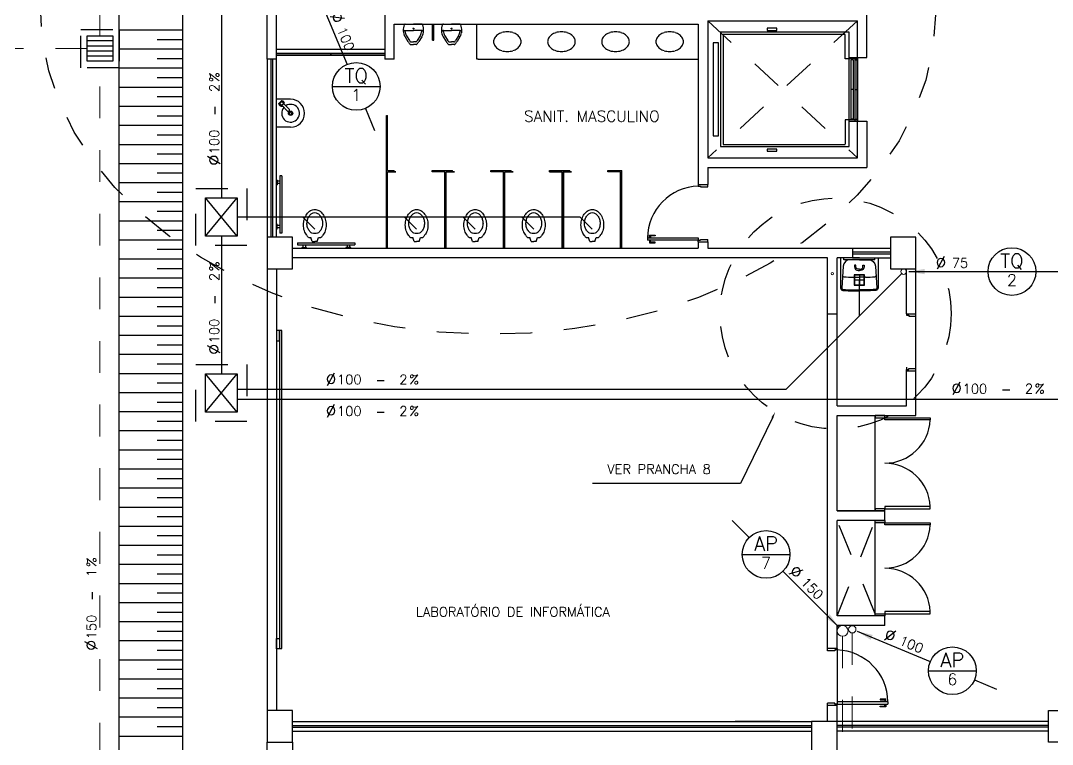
# Model space of a CAD drawing. Header units: millimetres. Extents: x -2485 to 3289, y -257 to 1952.
# Drawn here: x 40.763 to 44.005, y 49.636 to 51.911 of the extents above; entities that cross this region are included whole.
import ezdxf
from ezdxf.enums import TextEntityAlignment as Align

# ---------------------------------------------------------------- set-up
doc = ezdxf.new("R2010")
doc.units = ezdxf.units.MM
doc.header["$LTSCALE"] = 0.3
for name, pattern in [('CONTINUO', [0]), ('HID', [0.37, 0.07, -0.1, 0.03, -0.1, 0.07]), ('HIDDEN2', [0.1875, 0.125, -0.0625]), ('T-5CM', [0.1, 0.05, -0.05])]:
    doc.linetypes.add(name, pattern=pattern)
for name, color, linetype in [('CAIXAS', 3, 'Continuous'), ('IMPLANTAÇÃO ESGOTO', 2, 'Continuous'), ('PAREDE', 7, 'CONTINUO'), ('PILAR', 2, 'Continuous'), ('PROJEÇÃO', 11, 'HIDDEN2'), ('SAN', 11, 'Continuous'), ('TEX', 11, 'Continuous'), ('TEXTO', 3, 'Continuous')]:
    doc.layers.add(name, color=color, linetype=linetype)
doc.layers.add('IMPLANTAÇÃO  ÁGUA PLUVIAL', color=6, linetype='HID', lineweight=15)
doc.layers.add('prumada', color=9, linetype='Continuous', lineweight=15)
doc.styles.add('ROMANS', font='romans.shx', dxfattribs={"height": 0.03})

# ---------------------------------------------------------------- blocks, each defined once
blk = doc.blocks.new('lv-eo')
at = {"layer": 'SAN'}
for centre, radius, start, end in [((0.304, 0.055), 0.169, 119.2992, 143.5673), ((0.275, 0.106), 0.111, 90, 119.2992), ((0.275, 0.106), 0.111, 60.7008, 90), ((0.246, 0.055), 0.169, 36.4327, 60.7008), ((0.42, 0), 0.3, 162.999, 180), ((0.349, 0.022), 0.225, 143.5673, 162.999), ((0.201, 0.022), 0.225, 17.001, 36.4327), ((0.13, 0), 0.3, 360, 17.001), ((0.42, 0), 0.3, 180, 197.001), ((0.349, -0.022), 0.225, 197.001, 216.4327), ((0.304, -0.055), 0.169, 216.4327, 240.7008), ((0.246, -0.055), 0.169, 299.2992, 323.5673), ((0.201, -0.022), 0.225, 323.5673, 342.999), ((0.13, 0), 0.3, 342.999, 0), ((0.275, -0.106), 0.111, 240.7008, 270), ((0.275, -0.106), 0.111, 270, 299.2992)]:
    blk.add_arc(centre, radius, start, end, dxfattribs=at)
blk = doc.blocks.new('mic-p')
at = {"layer": 'SAN'}
for p, q in [((0, 0.129), (0, 0)), ((0, -0.129), (0, 0)), ((0.1, 0.136), (0.1, 0)), ((0.1, -0.136), (0.1, 0)), ((0.12, 0.156), (0.135, 0.156)), ((0.183, 0.107), (0.256, 0.061)), ((0.198, 0.131), (0.27, 0.086)), ((0.28, 0.037), (0.28, 0)), ((0.28, -0.037), (0.28, 0)), ((0.32, 0.043), (0.32, 0)), ((0.32, -0.043), (0.32, 0)), ((0.12, -0.156), (0.135, -0.156)), ((0.183, -0.107), (0.256, -0.061)), ((0.198, -0.131), (0.27, -0.086))]:
    blk.add_line(p, q, dxfattribs=at)
blk.add_circle((0.07, 0), 0.0075, dxfattribs=at)
for centre, radius, start, end in [((0.015, 0.129), 0.015, 114.5959, 180), ((0.092, -0.039), 0.2, 58.14, 114.5959), ((0.12, 0.136), 0.02, 90, 180), ((0.105, 0.127), 0.005, 85.5264, 180), ((0.092, -0.039), 0.172, 58.14, 85.5264), ((0.007, -0.339), 0.472, 55.5311, 58.14), ((0.007, -0.339), 0.5, 52.0212, 58.14), ((0.265, 0.037), 0.015, 0, 55.5311), ((0.305, 0.043), 0.015, 0, 52.0212), ((0.015, -0.129), 0.015, 180, 245.4041), ((0.092, 0.039), 0.2, 245.4041, 301.86), ((0.105, -0.127), 0.005, 180, 274.4736), ((0.12, -0.136), 0.02, 180, 270), ((0.092, 0.039), 0.172, 274.4736, 301.86), ((0.007, 0.339), 0.472, 301.86, 304.4689), ((0.007, 0.339), 0.5, 301.86, 307.9788), ((0.265, -0.037), 0.015, 304.4689, 0), ((0.305, -0.043), 0.015, 307.9788, 0)]:
    blk.add_arc(centre, radius, start, end, dxfattribs=at)
blk = doc.blocks.new('vs')
at = {"layer": 'SAN'}
for p, q in [((0.103, 0.04), (0.167, 0.061)), ((0.103, 0.04), (0.103, 0)), ((0.103, -0.04), (0.103, 0)), ((0.167, 0.061), (0.167, 0.096)), ((0.103, -0.04), (0.167, -0.061)), ((0.167, -0.096), (0.167, -0.061))]:
    blk.add_line(p, q, dxfattribs=at)
for centre, radius, start, end in [((0.338, -0.042), 0.216, 108.2402, 129.1699), ((0.367, -0.158), 0.336, 90.0033, 106.7766), ((0.367, -0.102), 0.28, 71.601, 89.9864), ((0.381, -0.094), 0.268, 55.0356, 73.8462), ((0.314, -0.036), 0.198, 124.9644, 138.1402), ((0.38, 0), 0.152, 163.0933, 196.9067), ((0.351, -0.025), 0.136, 125.8349, 149.1749), ((0.373, -0.045), 0.165, 107.7554, 128.0493), ((0.395, -0.128), 0.251, 90, 106.6532), ((0.395, -0.051), 0.173, 69.9171, 89.9758), ((0.401, -0.065), 0.185, 54.1651, 73.3468), ((0.43, -0.025), 0.136, 30.8251, 54.1651), ((0.421, -0.036), 0.198, 30.64, 55.0356), ((0.477, 0), 0.0821, 327.4372, 32.5628), ((0.482, 0), 0.126, 0, 30.64), ((0.482, 0), 0.126, 329.36, 0), ((0.314, 0.036), 0.198, 221.8598, 235.0356), ((0.338, 0.042), 0.216, 230.8301, 251.7598), ((0.351, 0.025), 0.136, 210.8251, 234.1651), ((0.373, 0.045), 0.165, 231.9507, 252.2446), ((0.395, 0.128), 0.251, 253.3468, 270), ((0.395, 0.051), 0.173, 270.0242, 290.0829), ((0.401, 0.065), 0.185, 286.6532, 305.8349), ((0.381, 0.094), 0.268, 286.1538, 304.9644), ((0.43, 0.025), 0.136, 305.8349, 329.1749), ((0.421, 0.036), 0.198, 304.9644, 329.36), ((0.367, 0.158), 0.336, 253.2234, 269.9967), ((0.367, 0.102), 0.28, 270.0136, 288.399)]:
    blk.add_arc(centre, radius, start, end, dxfattribs=at)
blk = doc.blocks.new('tq-celite-22l')
at = {"layer": 'SAN'}
for p in [(0.305, 0.096), (0.305, -0.096)]:
    blk.add_line(p, (0.305, 0), dxfattribs=at)
for points in [[(0, 0), (0, 0.29, -0.414214), (0.005, 0.295), (0.475, 0.295, -0.394624), (0.515, 0.258, -0.016837), (0.52, 0.096), (0.52, 0)], [(0.032, 0), (0.032, 0.143, -0.394924), (0.135, 0.253), (0.479, 0.276, -0.40821), (0.5, 0.257, -0.016916), (0.505, 0.096), (0.505, 0)], [(0, 0), (0, -0.29, 0.414214), (0.005, -0.295), (0.475, -0.295, 0.394624), (0.515, -0.258, 0.016837), (0.52, -0.096), (0.52, 0)], [(0.032, 0), (0.032, -0.143, 0.394924), (0.135, -0.253), (0.479, -0.276, 0.40821), (0.5, -0.257, 0.016916), (0.505, -0.096), (0.505, 0)], [(0.18, 0), (0.18, 0.02, 0.414214), (0.145, 0.055), (0.12, 0.055), (0.12, 0.075), (0.145, 0.075, -0.414214), (0.2, 0.02), (0.2, 0)], [(0.18, 0), (0.18, -0.02, -0.414214), (0.145, -0.055), (0.12, -0.055), (0.12, -0.075), (0.145, -0.075, 0.414214), (0.2, -0.02), (0.2, 0)]]:
    blk.add_lwpolyline(points, format="xyb", dxfattribs=at)
for centre, radius, start, end in [((0.28, 0.243), 0.02, 3.9851, 92.6997), ((-1.874, 0.096), 2.179, 359.9963, 3.8953), ((-1.874, -0.096), 2.179, 356.1047, 0.0037), ((0.28, -0.243), 0.02, 267.3003, 356.0149)]:
    blk.add_arc(centre, radius, start, end, dxfattribs=at)
blk = doc.blocks.new('ce50x60')
at = {"layer": 'CAIXAS', "linetype": 'T-5CM'}
for p, q in [((0, 0.8), (0.9, 0.8)), ((0, 0), (0, 0.8)), ((0.9, 0.8), (0.9, 0)), ((0.9, 0), (0, 0))]:
    blk.add_line(p, q, dxfattribs=at)
at = {"layer": 'CAIXAS', "color": 9, "linetype": 'Continuous'}
for p, q in [((0.15, 0.15), (0.15, 0.65)), ((0.15, 0.65), (0.75, 0.65)), ((0.75, 0.65), (0.75, 0.15)), ((0.75, 0.15), (0.15, 0.15))]:
    blk.add_line(p, q, dxfattribs=at)
at = {"layer": 'CAIXAS'}
for p, q in [((0.75, 0.65), (0.15, 0.15)), ((0.75, 0.15), (0.15, 0.65))]:
    blk.add_line(p, q, dxfattribs=at)
blk = doc.blocks.new('n135')
at = {"layer": 'TEX'}
blk.add_line((-0.2936, 0.2936), (-0.347, 0.347), dxfattribs=at)
at = {"layer": 'TEX', "color": 5, "linetype": 'Continuous'}
blk.add_line((-0.3155, 0.2405), (-0.1655, 0.2405), dxfattribs=at)
at = {"layer": 'TEX', "color": 11}
blk.add_line((-0.0113, 0.0113), (-0.1875, 0.1875), dxfattribs=at)
blk.add_line((-0.0113, 0.0113), (-0.1875, 0.1875), dxfattribs=at)
at = {"layer": 'TEX', "color": 5, "linetype": 'Continuous'}
blk.add_circle((-0.2405, 0.2405), 0.075, dxfattribs=at)
blk.add_circle((-0.2405, 0.2405), 0.075, dxfattribs=at)
at = {"layer": 'TEX', "color": 11}
blk.add_solid([(-0.0526, 0.0408), (-0.0408, 0.0526), (-0.0113, 0.0113)], dxfattribs=at)
blk.add_solid([(-0.0526, 0.0408), (-0.0408, 0.0526), (-0.0113, 0.0113)], dxfattribs=at)
at = {"layer": 'TEX', "color": 5, "style": 'ROMANS'}
blk.add_text('%%c', height=0.04, rotation=315, dxfattribs=at).set_placement((-0.1722, 0.1839))
at = {"layer": 'TEX', "color": 9, "linetype": 'Continuous', "style": 'ROMANS'}
for tag, height, p in [('L', 0.045, (-0.2405, 0.2518)), ('N', 0.036, (-0.2405, 0.1956))]:
    blk.add_attdef(tag, text='', height=height, dxfattribs=at).set_placement(p, align=Align.CENTER)
at = {"layer": 'TEX', "color": 5, "linetype": 'Continuous', "style": 'ROMANS'}
blk.add_attdef('N', (-0.1334, 0.1503), '', height=0.03, rotation=315, dxfattribs=at)
blk = doc.blocks.new('CP40N')
at = {"layer": 'CAIXAS', "linetype": 'T-5CM'}
for p, q in [((-0.3, -0.3), (-0.3, 0.3)), ((-0.3, 0.3), (0.3, 0.3)), ((0.3, 0.3), (0.3, -0.3)), ((0.3, -0.3), (-0.3, -0.3))]:
    blk.add_line(p, q, dxfattribs=at)
at = {"layer": 'CAIXAS', "color": 9, "linetype": 'Continuous'}
for p, q in [((-0.2, -0.2), (-0.2, 0.2)), ((-0.2, 0.2), (0.2, 0.2)), ((0.2, 0.2), (0.2, -0.2)), ((0.2, -0.2), (-0.2, -0.2))]:
    blk.add_line(p, q, dxfattribs=at)
at = {"layer": 'CAIXAS', "color": 7}
for p, q in [((0.2, 0.12), (-0.2, 0.12)), ((0.2, 0.04), (-0.2, 0.04)), ((0.2, -0.04), (-0.2, -0.04)), ((0.2, -0.12), (-0.2, -0.12))]:
    blk.add_line(p, q, dxfattribs=at)
blk = doc.blocks.new('N337')
at = {"layer": 'TEX', "color": 11}
blk.add_line((0.015, -0.0062), (0.245, -0.1015), dxfattribs=at)
at = {"layer": 'TEX', "color": 5, "linetype": 'Continuous'}
blk.add_line((0.2393, -0.1302), (0.3893, -0.1302), dxfattribs=at)
at = {"layer": 'TEX'}
blk.add_line((0.3836, -0.1589), (0.4534, -0.1878), dxfattribs=at)
at = {"layer": 'TEX', "color": 5, "linetype": 'Continuous'}
blk.add_circle((0.3143, -0.1302), 0.075, dxfattribs=at)
at = {"layer": 'TEX', "color": 11}
blk.add_solid([(0.058, -0.033), (0.0643, -0.0176), (0.015, -0.0062)], dxfattribs=at)
at = {"layer": 'TEX', "color": 5, "style": 'ROMANS'}
blk.add_text('%%c', height=0.04, rotation=337.5, dxfattribs=at).set_placement((0.0956, -0.0306))
at = {"layer": 'TEX', "color": 5, "linetype": 'Continuous', "style": 'ROMANS'}
blk.add_attdef('N', (0.1442, -0.0468), '', height=0.03, rotation=337.5, dxfattribs=at)
at = {"layer": 'TEX', "color": 9, "linetype": 'Continuous', "style": 'ROMANS'}
for tag, height, p in [('L', 0.045, (0.3143, -0.1189)), ('N', 0.036, (0.3143, -0.1751))]:
    blk.add_attdef(tag, text='', height=height, dxfattribs=at).set_placement(p, align=Align.CENTER)
blk = doc.blocks.new('DD')
at = {"layer": 'TEX', "color": 9}
blk.add_line((0.1881, 0.0234), (0.2108, 0.0234), dxfattribs=at)
at = {"layer": 'TEX', "color": 9, "style": 'ROMANS'}
for s, height, p in [('%%c', 0.04, (0.0265, 0.0079)), ('%', 0.03, (0.2889, 0.0116))]:
    blk.add_text(s, height=height, dxfattribs=at).set_placement(p)
blk.add_attdef('N', (0.0624, 0.0116), '', height=0.03, dxfattribs=at)
blk.add_attdef('INCL', text='', height=0.03, dxfattribs=at).set_placement((0.2837, 0.0116), align=Align.RIGHT)
blk = doc.blocks.new('CS150')
at = {"layer": 'SAN'}
for p, q in [((-0.075, 0), (0.075, 0)), ((0, 0.075), (0, -0.075))]:
    blk.add_line(p, q, dxfattribs=at)
for points in [[(-0.08, 0.08), (-0.08, -0.08), (0.08, -0.08), (0.08, 0.08)], [(-0.075, 0.075), (-0.075, -0.075), (0.075, -0.075), (0.075, 0.075)]]:
    blk.add_lwpolyline(points, close=True, dxfattribs=at)
blk = doc.blocks.new('N0')
at = {"layer": 'TEX', "color": 11}
blk.add_line((0.0162, 0), (0.2652, 0), dxfattribs=at)
at = {"layer": 'TEX', "color": 5, "linetype": 'Continuous'}
blk.add_line((0.2652, 0), (0.4152, 0), dxfattribs=at)
at = {"layer": 'TEX'}
blk.add_line((0.4152, 0), (0.4908, 0), dxfattribs=at)
at = {"layer": 'TEX', "color": 5, "linetype": 'Continuous'}
blk.add_circle((0.3402, 0), 0.075, dxfattribs=at)
at = {"layer": 'TEX', "color": 11}
blk.add_solid([(0.0662, -0.0083), (0.0662, 0.0083), (0.0162, 0)], dxfattribs=at)
at = {"layer": 'TEX', "color": 5, "style": 'ROMANS'}
blk.add_text('%%c', height=0.04, dxfattribs=at).set_placement((0.1, 0.0083))
at = {"layer": 'TEX', "style": 'ROMANS'}
blk.add_text('JJ', height=0.001, dxfattribs=at).set_placement((0.0472, -0.002))
at = {"layer": 'TEX', "color": 5, "linetype": 'Continuous', "style": 'ROMANS'}
blk.add_attdef('N', (0.1511, 0.012), '', height=0.03, dxfattribs=at)
at = {"layer": 'TEX', "color": 9, "linetype": 'Continuous', "style": 'ROMANS'}
for tag, height, p in [('L', 0.045, (0.3402, 0.0113)), ('N', 0.036, (0.3402, -0.0449))]:
    blk.add_attdef(tag, text='', height=height, dxfattribs=at).set_placement(p, align=Align.CENTER)
blk = doc.blocks.new('N292')
at = {"layer": 'TEX', "color": 11}
blk.add_line((0.0062, -0.015), (0.1015, -0.245), dxfattribs=at)
at = {"layer": 'TEX', "color": 5, "linetype": 'Continuous'}
blk.add_line((0.0552, -0.3143), (0.2052, -0.3143), dxfattribs=at)
at = {"layer": 'TEX'}
blk.add_line((0.1589, -0.3836), (0.1878, -0.4534), dxfattribs=at)
at = {"layer": 'TEX', "color": 5, "linetype": 'Continuous'}
blk.add_circle((0.1302, -0.3143), 0.075, dxfattribs=at)
at = {"layer": 'TEX', "color": 11}
blk.add_solid([(0.0176, -0.0643), (0.033, -0.058), (0.0062, -0.015)], dxfattribs=at)
at = {"layer": 'TEX', "color": 5, "style": 'ROMANS'}
blk.add_text('%%c', height=0.04, rotation=292.5, dxfattribs=at).set_placement((0.0459, -0.0892))
at = {"layer": 'TEX', "color": 5, "linetype": 'Continuous', "style": 'ROMANS'}
blk.add_attdef('N', (0.0689, -0.1351), '', height=0.03, rotation=292.5, dxfattribs=at)
at = {"layer": 'TEX', "color": 9, "linetype": 'Continuous', "style": 'ROMANS'}
for tag, height, p in [('L', 0.045, (0.1302, -0.303)), ('N', 0.036, (0.1302, -0.3592))]:
    blk.add_attdef(tag, text='', height=height, dxfattribs=at).set_placement(p, align=Align.CENTER)

msp = doc.modelspace()

# ---------------------------------------------------------------- linework, layer by layer
at = {"layer": 'IMPLANTAÇÃO  ÁGUA PLUVIAL'}
for p, q in [((41.012453, 51.863038), (41.012453, 54.282135)), ((40.972453, 51.823038), (38.362239, 51.823038)), ((43.345873, 49.975685), (43.345873, 49.41194)), ((43.376392, 49.986176), (43.376392, 49.41194))]:
    msp.add_line(p, q, dxfattribs=at)
at = {"layer": 'IMPLANTAÇÃO  ÁGUA PLUVIAL', "color": 11}
msp.add_line((41.012453, 49.40394), (41.012453, 51.783038), dxfattribs=at)
at = {"layer": 'IMPLANTAÇÃO ESGOTO'}
for p, q in [((41.393964, 51.958517), (41.393964, 51.353738)), ((42.521552, 51.293738), (41.443964, 51.293738)), ((41.687453, 51.255837), (41.649552, 51.293738)), ((42.007453, 51.255837), (41.969552, 51.293738)), ((42.191453, 51.255837), (42.153552, 51.293738)), ((42.375453, 51.255837), (42.337552, 51.293738)), ((42.559453, 51.255837), (42.521552, 51.293738)), ((41.393964, 51.233738), (41.393964, 50.80051)), ((43.168077, 50.752461), (43.531618, 51.116002)), ((43.398453, 50.982837), (43.398453, 51.095837)), ((41.444041, 50.752461), (43.168077, 50.752461)), ((44.389473, 50.719968), (41.444041, 50.719968))]:
    msp.add_line(p, q, dxfattribs=at)
at = {"layer": 'PAREDE'}
for p, q in [((41.072453, 49.155837), (41.072453, 53.427837)), ((41.272453, 49.437912), (41.272453, 53.427837)), ((41.537453, 51.789837), (41.537453, 52.059837)), ((41.567453, 51.789837), (41.567453, 52.029837)), ((41.907321, 52.029837), (41.907321, 51.789837)), ((43.422453, 51.794837), (43.422453, 52.044837)), ((42.922453, 51.909837), (43.392453, 51.909837)), ((42.922453, 51.909837), (42.922453, 51.479837)), ((43.392453, 51.479837), (43.392453, 51.909837)), ((41.072453, 51.882135), (41.192453, 51.882135)), ((41.192453, 51.882135), (41.272453, 51.882135)), ((41.937321, 51.899837), (42.892453, 51.899837)), ((41.937321, 51.854837), (41.937321, 51.899837)), ((41.937321, 51.789837), (41.937321, 51.899837)), ((42.892453, 51.899837), (42.892453, 51.395837)), ((42.961756, 51.874631), (42.961756, 51.515043)), ((43.36613, 51.874631), (42.961756, 51.874631)), ((43.108588, 51.886975), (43.108588, 51.880385)), ((43.138847, 51.886975), (43.108588, 51.886975)), ((43.108588, 51.880385), (43.138847, 51.880385)), ((43.138847, 51.880385), (43.138847, 51.886975)), ((43.36613, 51.515043), (43.36613, 51.874631)), ((41.192453, 51.852135), (41.272453, 51.852135)), ((42.939276, 51.841182), (42.939276, 51.548492)), ((42.95592, 51.841182), (42.939276, 51.841182)), ((42.95592, 51.548492), (42.95592, 51.841182)), ((43.35415, 51.867418), (42.970531, 51.867418)), ((42.970531, 51.867418), (42.970531, 51.521771)), ((43.35415, 51.790777), (43.35415, 51.867418)), ((41.072453, 51.822135), (41.192453, 51.822135)), ((41.192453, 51.822135), (41.272453, 51.822135)), ((41.907321, 51.819837), (41.567453, 51.819837)), ((41.907321, 51.807837), (41.567453, 51.807837)), ((41.567453, 51.807837), (41.737387, 51.807837)), ((41.567453, 51.801837), (41.567453, 51.807837)), ((41.737387, 51.807837), (41.737387, 51.801837)), ((41.737387, 51.807837), (41.907321, 51.807837)), ((41.737387, 51.801837), (41.737387, 51.807837)), ((41.907321, 51.807837), (41.907321, 51.801837)), ((41.192453, 51.792135), (41.272453, 51.792135)), ((41.537453, 51.789837), (41.537453, 51.230837)), ((41.567453, 51.789837), (41.537453, 51.789837)), ((41.537453, 51.785837), (41.537453, 51.665837)), ((41.537453, 51.785837), (41.537453, 51.665837)), ((41.54996, 51.230837), (41.54996, 51.789837)), ((41.554946, 51.789837), (41.554946, 51.230837)), ((41.907321, 51.801837), (41.567453, 51.801837)), ((41.737387, 51.801837), (41.567453, 51.801837)), ((41.567453, 51.230837), (41.567453, 51.789837)), ((41.907321, 51.801837), (41.737387, 51.801837)), ((41.937321, 51.789837), (41.907321, 51.789837)), ((43.392453, 51.790777), (43.35415, 51.790777)), ((43.36613, 51.794837), (43.392453, 51.794837)), ((43.379044, 51.787981), (43.372439, 51.787981)), ((43.372439, 51.601693), (43.372439, 51.787981)), ((43.379044, 51.787981), (43.379044, 51.601693)), ((43.384467, 51.794837), (43.384467, 51.594837)), ((43.384623, 51.787981), (43.391228, 51.787981)), ((43.384623, 51.787981), (43.384623, 51.601693)), ((43.391228, 51.601693), (43.391228, 51.787981)), ((43.392453, 51.794837), (43.392453, 51.792128)), ((43.392453, 51.794837), (43.422453, 51.794837)), ((43.392453, 51.794837), (43.392453, 51.594837)), ((41.072453, 51.762135), (41.192453, 51.762135)), ((41.192453, 51.762135), (41.272453, 51.762135)), ((41.567453, 51.587837), (41.567453, 51.759461)), ((41.192453, 51.732135), (41.272453, 51.732135)), ((41.072453, 51.702135), (41.192453, 51.702135)), ((41.192453, 51.702135), (41.272453, 51.702135)), ((43.379044, 51.694837), (43.372439, 51.694837)), ((43.384623, 51.694837), (43.391228, 51.694837)), ((41.072453, 51.642135), (41.192453, 51.642135)), ((41.192453, 51.672135), (41.272453, 51.672135)), ((41.192453, 51.642135), (41.272453, 51.642135)), ((41.192453, 51.612135), (41.272453, 51.612135)), ((41.072453, 51.582135), (41.192453, 51.582135)), ((41.192453, 51.582135), (41.272453, 51.582135)), ((43.392453, 51.598896), (43.35415, 51.598896)), ((43.35415, 51.598896), (43.35415, 51.522256)), ((43.36613, 51.594837), (43.392453, 51.594837)), ((43.379044, 51.601693), (43.372439, 51.601693)), ((43.384623, 51.601693), (43.391228, 51.601693)), ((43.392453, 51.594837), (43.392453, 51.600247)), ((43.392453, 51.594837), (43.422453, 51.594837)), ((43.422453, 51.594837), (43.422453, 51.449837)), ((41.192453, 51.552135), (41.272453, 51.552135)), ((42.939276, 51.548492), (42.95592, 51.548492)), ((41.072453, 51.522135), (41.192453, 51.522135)), ((41.192453, 51.522135), (41.272453, 51.522135)), ((42.961756, 51.515043), (43.36613, 51.515043)), ((42.970531, 51.521633), (43.35415, 51.521633)), ((41.192453, 51.492135), (41.272453, 51.492135)), ((42.922453, 51.479837), (43.392453, 51.479837)), ((43.108588, 51.507181), (43.108588, 51.500591)), ((43.138847, 51.507181), (43.108588, 51.507181)), ((43.108588, 51.500591), (43.138847, 51.500591)), ((43.138847, 51.500591), (43.138847, 51.507181)), ((41.072453, 51.462135), (41.192453, 51.462135)), ((41.192453, 51.462135), (41.272453, 51.462135)), ((42.922453, 51.449837), (43.422453, 51.449837)), ((42.922453, 51.449837), (42.922453, 51.395837)), ((41.192453, 51.432135), (41.272453, 51.432135)), ((41.584333, 51.422964), (41.57804, 51.422964)), ((41.57804, 51.422964), (41.57804, 51.242964)), ((41.584333, 51.422964), (41.57804, 51.422964)), ((41.584333, 51.422964), (41.584333, 51.242964)), ((41.072453, 51.402135), (41.192453, 51.402135)), ((41.192453, 51.402135), (41.272453, 51.402135)), ((41.569051, 51.409855), (41.569051, 51.394673)), ((41.569051, 51.409855), (41.569051, 51.394673)), ((41.569051, 51.409855), (41.569051, 51.394673)), ((41.569051, 51.409855), (41.569051, 51.394673)), ((41.569051, 51.409855), (41.569051, 51.394673)), ((41.57804, 51.405964), (41.569051, 51.405964)), ((41.57804, 51.405964), (41.569051, 51.405964)), ((41.57804, 51.398564), (41.569051, 51.398564)), ((41.57804, 51.398564), (41.569051, 51.398564)), ((42.892453, 51.395837), (42.892453, 51.390837)), ((42.892453, 51.395837), (42.922453, 51.395837)), ((42.892453, 51.390837), (42.899453, 51.390837)), ((42.899453, 51.390837), (42.899453, 51.388337)), ((42.899453, 51.388337), (42.922453, 51.388337)), ((42.922453, 51.388337), (42.922453, 51.395837)), ((41.192453, 51.372135), (41.272453, 51.372135)), ((41.072453, 51.342135), (41.192453, 51.342135)), ((41.192453, 51.342135), (41.272453, 51.342135)), ((41.192453, 51.312135), (41.272453, 51.312135)), ((41.072453, 51.282135), (41.192453, 51.282135)), ((41.192453, 51.282135), (41.272453, 51.282135)), ((41.192453, 51.252135), (41.272453, 51.252135)), ((41.569051, 51.256073), (41.569051, 51.271255)), ((41.569051, 51.256073), (41.569051, 51.271255)), ((41.569051, 51.256073), (41.569051, 51.271255)), ((41.57804, 51.267364), (41.569051, 51.267364)), ((41.57804, 51.267364), (41.569051, 51.267364)), ((41.57804, 51.259964), (41.569051, 51.259964)), ((41.57804, 51.259964), (41.569051, 51.259964)), ((41.072453, 51.222135), (41.192453, 51.222135)), ((41.192453, 51.222135), (41.272453, 51.222135)), ((41.584333, 51.242964), (41.57804, 51.242964)), ((41.584333, 51.242964), (41.57804, 51.242964)), ((42.732453, 51.227837), (42.892453, 51.227837)), ((42.732453, 51.227837), (42.732453, 51.220837)), ((42.892453, 51.220837), (42.732453, 51.220837)), ((42.739035, 51.227837), (42.739035, 51.236587)), ((42.739035, 51.236587), (42.756535, 51.236587)), ((42.739035, 51.220837), (42.739035, 51.212087)), ((42.756535, 51.234399), (42.741835, 51.234399)), ((42.741835, 51.234399), (42.741835, 51.227837)), ((42.741835, 51.214274), (42.741835, 51.220837)), ((42.756535, 51.236587), (42.756535, 51.234399)), ((42.892453, 51.227837), (42.892453, 51.220837)), ((42.892453, 51.215837), (42.892453, 51.220837)), ((42.892453, 51.220837), (42.899453, 51.220837)), ((42.899453, 51.220837), (42.899453, 51.223337)), ((42.899453, 51.223337), (42.922453, 51.223337)), ((42.922453, 51.215837), (42.922453, 51.223337)), ((41.192453, 51.192135), (41.272453, 51.192135)), ((41.617453, 51.195837), (42.892453, 51.195837)), ((41.617453, 51.195837), (42.892453, 51.195837)), ((41.633406, 51.212763), (41.813406, 51.212763)), ((41.633406, 51.212763), (41.633406, 51.206471)), ((41.633406, 51.212763), (41.813406, 51.212763)), ((41.633406, 51.212763), (41.633406, 51.206471)), ((41.633406, 51.206471), (41.813406, 51.206471)), ((41.633406, 51.206471), (41.813406, 51.206471)), ((41.646515, 51.197482), (41.661697, 51.197482)), ((41.646515, 51.197482), (41.661697, 51.197482)), ((41.650406, 51.206471), (41.650406, 51.197482)), ((41.650406, 51.206471), (41.650406, 51.197482)), ((41.657806, 51.206471), (41.657806, 51.197482)), ((41.657806, 51.206471), (41.657806, 51.197482)), ((41.800297, 51.197482), (41.785115, 51.197482)), ((41.785115, 51.195884), (41.800297, 51.195884)), ((41.789006, 51.206471), (41.789006, 51.197482)), ((41.789006, 51.206471), (41.789006, 51.197482)), ((41.796406, 51.206471), (41.796406, 51.197482)), ((41.796406, 51.206471), (41.796406, 51.197482)), ((41.813406, 51.212763), (41.813406, 51.206471)), ((41.813406, 51.212763), (41.813406, 51.206471)), ((41.865453, 51.195837), (42.892453, 51.195837)), ((41.865453, 51.195837), (42.892453, 51.195837)), ((42.739035, 51.212087), (42.756535, 51.212087)), ((42.756535, 51.214274), (42.741835, 51.214274)), ((42.756535, 51.212087), (42.756535, 51.214274)), ((42.892453, 51.215837), (42.892453, 51.195837)), ((42.892453, 51.215837), (42.922453, 51.215837)), ((42.922453, 51.215837), (42.922453, 51.195837)), ((42.922453, 51.195837), (43.376453, 51.195837)), ((42.922453, 51.195837), (43.248453, 51.195837)), ((42.922453, 51.195837), (43.080453, 51.195837)), ((43.376453, 51.195837), (43.496453, 51.195837)), ((43.376453, 51.195837), (43.496453, 51.195837)), ((43.376453, 51.195837), (43.376453, 51.165837)), ((41.072453, 51.162135), (41.192453, 51.162135)), ((41.192453, 51.162135), (41.272453, 51.162135)), ((43.050453, 51.165837), (41.617453, 51.165837)), ((43.298453, 51.165837), (41.865453, 51.165837)), ((43.298453, 50.143263), (43.298453, 51.165837)), ((43.376453, 51.165837), (43.328453, 51.165837)), ((43.328453, 50.699837), (43.328453, 51.165837)), ((43.376453, 51.183837), (43.496453, 51.183837)), ((43.376453, 51.177837), (43.496453, 51.177837)), ((43.376453, 51.165837), (43.496453, 51.165837)), ((41.192453, 51.132135), (41.272453, 51.132135)), ((41.537453, 51.130837), (41.537453, 49.742837)), ((41.567453, 51.130837), (41.567453, 49.742837)), ((43.298453, 50.989837), (43.298453, 51.130837)), ((43.328453, 50.989837), (43.328453, 51.130837)), ((43.546453, 50.989837), (43.546453, 51.130837)), ((43.576453, 50.989837), (43.576453, 51.130837)), ((41.072453, 51.102135), (41.192453, 51.102135)), ((41.192453, 51.102135), (41.272453, 51.102135)), ((41.192453, 51.072135), (41.272453, 51.072135)), ((41.072453, 51.042135), (41.192453, 51.042135)), ((41.192453, 51.042135), (41.272453, 51.042135)), ((41.192453, 51.012135), (41.272453, 51.012135)), ((41.072453, 50.982135), (41.192453, 50.982135)), ((41.192453, 50.982135), (41.272453, 50.982135)), ((43.298453, 50.989837), (43.328453, 50.989837)), ((43.546453, 50.989837), (43.546453, 50.984837)), ((43.546453, 50.989837), (43.576453, 50.989837)), ((43.546453, 50.984837), (43.553453, 50.984837)), ((43.553453, 50.984837), (43.553453, 50.982337)), ((43.553453, 50.982337), (43.576453, 50.982337)), ((43.576453, 50.982337), (43.576453, 50.989837)), ((43.576453, 50.817337), (43.576453, 50.982337)), ((41.192453, 50.952135), (41.272453, 50.952135)), ((41.576748, 50.936837), (41.567453, 50.936837)), ((41.567453, 50.936837), (41.567453, 50.904738)), ((41.583748, 50.936837), (41.576748, 50.936837)), ((41.576748, 50.936837), (41.576748, 49.936946)), ((41.576748, 50.904738), (41.576748, 50.936837)), ((41.583748, 49.936946), (41.583748, 50.936837)), ((41.072453, 50.922135), (41.192453, 50.922135)), ((41.192453, 50.922135), (41.272453, 50.922135)), ((41.567453, 50.904738), (41.576748, 50.904738)), ((41.192453, 50.892135), (41.272453, 50.892135)), ((41.072453, 50.862135), (41.192453, 50.862135)), ((41.192453, 50.862135), (41.272453, 50.862135)), ((41.192453, 50.832135), (41.272453, 50.832135)), ((41.072453, 50.802135), (41.192453, 50.802135)), ((41.192453, 50.802135), (41.272453, 50.802135)), ((43.546453, 50.821837), (43.546453, 50.814837)), ((43.546453, 50.809837), (43.546453, 50.814837)), ((43.546453, 50.814837), (43.553453, 50.814837)), ((43.546453, 50.699837), (43.546453, 50.809837)), ((43.546453, 50.809837), (43.576453, 50.809837)), ((43.553453, 50.814837), (43.553453, 50.817337)), ((43.553453, 50.817337), (43.576453, 50.817337)), ((43.576453, 50.809837), (43.576453, 50.817337)), ((43.576453, 50.669837), (43.576453, 50.809837)), ((41.192453, 50.772135), (41.272453, 50.772135)), ((41.072453, 50.742135), (41.192453, 50.742135)), ((41.192453, 50.742135), (41.272453, 50.742135)), ((41.192453, 50.712135), (41.272453, 50.712135)), ((41.072453, 50.682135), (41.192453, 50.682135)), ((41.192453, 50.682135), (41.272453, 50.682135)), ((43.328453, 50.699837), (43.546453, 50.699837)), ((43.328453, 50.369837), (43.328453, 50.669837)), ((43.328453, 50.669837), (43.576453, 50.669837)), ((43.448453, 50.369837), (43.448453, 50.669837)), ((43.478453, 50.669837), (43.448453, 50.669837)), ((43.448453, 50.669837), (43.448453, 50.662837)), ((43.478453, 50.662837), (43.478453, 50.669837)), ((41.192453, 50.652135), (41.272453, 50.652135)), ((43.448453, 50.662837), (43.478453, 50.662837)), ((43.478453, 50.655837), (43.478453, 50.662837)), ((43.478453, 50.662837), (43.621453, 50.662837)), ((43.621453, 50.655837), (43.478453, 50.655837)), ((43.621453, 50.662837), (43.621453, 50.655837)), ((41.072453, 50.622135), (41.192453, 50.622135)), ((41.192453, 50.622135), (41.272453, 50.622135)), ((41.192453, 50.592135), (41.272453, 50.592135)), ((41.072453, 50.562135), (41.192453, 50.562135)), ((41.192453, 50.562135), (41.272453, 50.562135)), ((41.192453, 50.532135), (41.272453, 50.532135)), ((41.072453, 50.502135), (41.192453, 50.502135)), ((41.192453, 50.502135), (41.272453, 50.502135)), ((41.072453, 50.442135), (41.192453, 50.442135)), ((41.192453, 50.472135), (41.272453, 50.472135)), ((41.192453, 50.442135), (41.272453, 50.442135)), ((41.192453, 50.412135), (41.272453, 50.412135)), ((41.072453, 50.382135), (41.192453, 50.382135)), ((41.192453, 50.382135), (41.272453, 50.382135)), ((43.478453, 50.376837), (43.448453, 50.376837)), ((43.448453, 50.376837), (43.448453, 50.369837)), ((43.478453, 50.383837), (43.478453, 50.376837)), ((43.621453, 50.383837), (43.478453, 50.383837)), ((43.478453, 50.369837), (43.478453, 50.376837)), ((43.478453, 50.376837), (43.621453, 50.376837)), ((43.621453, 50.376837), (43.621453, 50.383837)), ((41.192453, 50.352135), (41.272453, 50.352135)), ((43.328453, 50.369837), (43.448453, 50.369837)), ((43.448453, 50.369837), (43.328453, 50.369837)), ((43.448453, 50.369837), (43.478453, 50.369837)), ((43.478453, 50.369837), (43.448453, 50.369837)), ((43.448453, 50.369837), (43.478453, 50.369837)), ((43.478453, 50.339837), (43.478453, 50.369837)), ((41.072453, 50.322135), (41.192453, 50.322135)), ((41.192453, 50.322135), (41.272453, 50.322135)), ((43.328453, 50.039837), (43.328453, 50.339837)), ((43.448453, 50.339837), (43.328453, 50.339837)), ((43.448453, 50.039837), (43.448453, 50.339837)), ((43.478453, 50.339837), (43.448453, 50.339837)), ((43.448453, 50.339837), (43.478453, 50.339837)), ((43.478453, 50.339837), (43.448453, 50.339837)), ((43.448453, 50.332837), (43.448453, 50.339837)), ((43.448453, 50.339837), (43.478453, 50.339837)), ((43.478453, 50.332837), (43.448453, 50.332837)), ((43.478453, 50.339837), (43.478453, 50.332837)), ((43.478453, 50.325837), (43.478453, 50.332837)), ((43.478453, 50.332837), (43.621453, 50.332837)), ((43.621453, 50.325837), (43.478453, 50.325837)), ((43.621453, 50.332837), (43.621453, 50.325837)), ((41.192453, 50.292135), (41.272453, 50.292135)), ((41.072453, 50.262135), (41.192453, 50.262135)), ((41.192453, 50.262135), (41.272453, 50.262135)), ((41.192453, 50.232135), (41.272453, 50.232135)), ((41.072453, 50.202135), (41.192453, 50.202135)), ((41.192453, 50.202135), (41.272453, 50.202135)), ((41.192453, 50.172135), (41.272453, 50.172135)), ((41.072453, 50.142135), (41.192453, 50.142135)), ((41.192453, 50.142135), (41.272453, 50.142135)), ((43.298453, 49.937837), (43.298453, 50.143263)), ((41.192453, 50.112135), (41.272453, 50.112135)), ((41.072453, 50.082135), (41.192453, 50.082135)), ((41.192453, 50.082135), (41.272453, 50.082135)), ((41.192453, 50.052135), (41.272453, 50.052135)), ((43.478453, 50.053837), (43.478453, 50.046837)), ((43.621453, 50.053837), (43.478453, 50.053837)), ((43.621453, 50.046837), (43.621453, 50.053837)), ((41.072453, 50.022135), (41.192453, 50.022135)), ((41.192453, 50.022135), (41.272453, 50.022135)), ((43.478453, 50.039837), (43.328453, 50.039837)), ((43.448453, 50.039837), (43.448453, 50.046837)), ((43.448453, 50.046837), (43.478453, 50.046837)), ((43.478453, 50.039837), (43.448453, 50.039837)), ((43.478453, 50.046837), (43.478453, 50.039837)), ((43.478453, 50.046837), (43.621453, 50.046837)), ((43.478453, 50.009837), (43.478453, 50.039837)), ((41.192453, 49.992135), (41.272453, 49.992135)), ((43.328453, 49.937837), (43.328453, 50.009837)), ((43.478453, 50.009837), (43.328453, 50.009837)), ((41.072453, 49.962135), (41.192453, 49.962135)), ((41.192453, 49.962135), (41.272453, 49.962135)), ((41.567453, 49.936837), (41.567453, 49.968936)), ((41.567453, 49.968936), (41.576748, 49.968936)), ((41.576748, 49.968936), (41.576748, 49.936837)), ((41.192453, 49.932135), (41.272453, 49.932135)), ((41.576748, 49.936837), (41.567453, 49.936837)), ((41.576748, 49.936946), (41.583748, 49.936946)), ((43.328453, 49.937837), (43.298453, 49.937837)), ((43.298453, 49.930337), (43.298453, 49.937837)), ((43.321453, 49.930337), (43.298453, 49.930337)), ((43.328453, 49.932837), (43.321453, 49.932837)), ((43.321453, 49.932837), (43.321453, 49.930337)), ((43.328453, 49.937837), (43.328453, 49.932837)), ((43.328453, 49.932837), (43.328453, 49.769837)), ((41.072453, 49.902135), (41.192453, 49.902135)), ((41.192453, 49.902135), (41.272453, 49.902135)), ((41.192453, 49.872135), (41.272453, 49.872135)), ((41.072453, 49.842135), (41.192453, 49.842135)), ((41.192453, 49.842135), (41.272453, 49.842135)), ((41.192453, 49.812135), (41.272453, 49.812135)), ((41.072453, 49.782135), (41.192453, 49.782135)), ((41.192453, 49.782135), (41.272453, 49.782135)), ((43.321453, 49.765337), (43.298453, 49.765337)), ((43.298453, 49.757837), (43.298453, 49.765337)), ((43.321453, 49.762837), (43.321453, 49.765337)), ((43.328453, 49.762837), (43.321453, 49.762837)), ((43.488453, 49.769837), (43.328453, 49.769837)), ((43.328453, 49.769837), (43.328453, 49.762837)), ((43.328453, 49.762837), (43.488453, 49.762837)), ((43.328453, 49.757837), (43.328453, 49.762837)), ((43.481871, 49.778587), (43.464371, 49.778587)), ((43.464371, 49.778587), (43.464371, 49.776399)), ((43.464371, 49.776399), (43.479071, 49.776399)), ((43.479071, 49.776399), (43.479071, 49.769837)), ((43.479071, 49.756274), (43.479071, 49.762837)), ((43.481871, 49.769837), (43.481871, 49.778587)), ((43.481871, 49.762837), (43.481871, 49.754087)), ((43.488453, 49.769837), (43.488453, 49.762837)), ((41.192453, 49.752135), (41.272453, 49.752135)), ((43.328453, 49.757837), (43.298453, 49.757837)), ((43.298453, 49.707837), (43.298453, 49.757837)), ((43.328453, 49.707837), (43.328453, 49.757837)), ((43.464371, 49.754087), (43.464371, 49.756274)), ((43.464371, 49.756274), (43.479071, 49.756274)), ((43.481871, 49.754087), (43.464371, 49.754087)), ((41.072453, 49.722135), (41.192453, 49.722135)), ((41.192453, 49.722135), (41.272453, 49.722135)), ((41.617453, 49.707837), (42.462453, 49.707837)), ((41.617453, 49.707837), (42.462453, 49.707837)), ((41.617453, 49.707837), (43.248453, 49.707837)), ((41.617453, 49.695837), (43.248453, 49.695837)), ((43.148453, 49.707837), (43.008453, 49.707837)), ((43.148453, 49.707837), (43.008453, 49.707837)), ((43.992453, 49.707837), (43.328453, 49.707837)), ((43.992453, 49.695837), (43.328453, 49.695837)), ((41.192453, 49.692135), (41.272453, 49.692135)), ((41.617453, 49.689837), (43.248453, 49.689837)), ((41.617453, 49.677837), (43.248453, 49.677837)), ((43.992453, 49.689837), (43.328453, 49.689837)), ((43.992453, 49.677837), (43.328453, 49.677837)), ((41.072453, 49.662135), (41.192453, 49.662135)), ((41.192453, 49.662135), (41.272453, 49.662135)), ((41.537453, 49.534837), (41.537453, 49.642837)), ((41.617453, 49.642837), (41.617453, 49.534837))]:
    msp.add_line(p, q, dxfattribs=at)
for centre, radius, start, end in [((41.568252, 51.40419), 0.005721, 81.971471, 98.028529), ((41.568252, 51.40419), 0.005721, 81.971471, 98.028529), ((41.568252, 51.40419), 0.005721, 81.971471, 98.028529), ((41.568252, 51.40419), 0.005721, 81.971471, 98.028529), ((41.568252, 51.40419), 0.005721, 81.971471, 98.028529), ((41.568252, 51.40419), 0.005721, 81.971471, 98.028529), ((41.568252, 51.400339), 0.005721, 261.971471, 278.028529), ((41.568252, 51.400339), 0.005721, 261.971471, 278.028529), ((41.568252, 51.400339), 0.005721, 261.971471, 278.028529), ((41.568252, 51.400339), 0.005721, 261.971471, 278.028529), ((41.568252, 51.400339), 0.005721, 261.971471, 278.028529), ((42.897549, 51.225807), 0.165108, 91.768629, 179.295658), ((41.568252, 51.26559), 0.005721, 81.971471, 98.028529), ((41.568252, 51.26559), 0.005721, 81.971471, 98.028529), ((41.568252, 51.26559), 0.005721, 81.971471, 98.028529), ((41.568252, 51.261739), 0.005721, 261.971471, 278.028529), ((41.568252, 51.261739), 0.005721, 261.971471, 278.028529), ((41.568252, 51.261739), 0.005721, 261.971471, 278.028529), ((41.568252, 51.261739), 0.005721, 261.971471, 278.028529), ((41.568252, 51.261739), 0.005721, 261.971471, 278.028529), ((41.568252, 51.261739), 0.005721, 261.971471, 278.028529), ((41.65218, 51.196683), 0.005721, 171.971471, 188.028529), ((41.65218, 51.196683), 0.005721, 171.971471, 188.028529), ((41.656032, 51.196683), 0.005721, 351.971471, 8.028529), ((41.656032, 51.196683), 0.005721, 351.971471, 8.028529), ((41.79078, 51.196683), 0.005721, 171.971471, 188.028529), ((41.794632, 51.196683), 0.005721, 351.971471, 8.028529), ((43.478321, 50.663156), 0.143319, 270.052848, 357.072698), ((43.478321, 50.376518), 0.143319, 2.927302, 89.947152), ((43.478321, 50.333156), 0.143319, 270.052848, 357.072698), ((43.478321, 50.046518), 0.143319, 2.927302, 89.947152), ((43.323357, 49.767807), 0.165108, 0.704342, 88.231371)]:
    msp.add_arc(centre, radius, start, end, dxfattribs=at)
at = {"layer": 'PILAR'}
for points in [[(41.537453, 51.130837), (41.617453, 51.130837), (41.617453, 51.230837), (41.537453, 51.230837)], [(43.496453, 51.130837), (43.576453, 51.130837), (43.576453, 51.230837), (43.496453, 51.230837)], [(41.537453, 49.642837), (41.617453, 49.642837), (41.617453, 49.742837), (41.537453, 49.742837)], [(43.992453, 49.742837), (44.072453, 49.742837), (44.072453, 49.642837), (43.992453, 49.642837)], [(43.248453, 49.607837), (43.328453, 49.607837), (43.328453, 49.707837), (43.248453, 49.707837)]]:
    msp.add_lwpolyline(points, close=True, dxfattribs=at)
at = {"layer": 'PROJEÇÃO'}
for p, q in [((43.392453, 51.909837), (42.922453, 51.479837)), ((42.922453, 51.909837), (43.392453, 51.479837)), ((43.328453, 50.039837), (43.448453, 50.339837)), ((43.448453, 50.046837), (43.328453, 50.339837))]:
    msp.add_line(p, q, dxfattribs=at)
msp.add_circle((43.32368, 50.990168), 0.363065, dxfattribs=at)
msp.add_ellipse((42.231675, 51.9437), major_axis=(-1.406369, 0.014718), ratio=0.72433061, dxfattribs=at)
at = {"layer": 'prumada'}
for centre, radius in [((43.537763, 51.122147), 0.00869), ((43.313453, 51.115837), 0.003677), ((43.345873, 49.992665), 0.01698), ((43.376392, 49.997656), 0.01148)]:
    msp.add_circle(centre, radius, dxfattribs=at)
at = {"layer": 'SAN', "linetype": 'CONTINUO'}
for p, q in [((42.057321, 51.849837), (42.057321, 51.899837)), ((42.061321, 51.849837), (42.061321, 51.899837)), ((42.196453, 51.789837), (42.196453, 51.899837)), ((42.057321, 51.849837), (42.061321, 51.849837)), ((42.200453, 51.789837), (42.196453, 51.789837)), ((42.200453, 51.789837), (42.892453, 51.789837)), ((41.611453, 51.663837), (41.567453, 51.663837)), ((41.611453, 51.663837), (41.567453, 51.663837)), ((41.574185, 51.65045), (41.583519, 51.659784)), ((41.574185, 51.65045), (41.583519, 51.659784)), ((41.574698, 51.649937), (41.574185, 51.65045)), ((41.574698, 51.649937), (41.574185, 51.65045)), ((41.578265, 51.653044), (41.580925, 51.655704)), ((41.578265, 51.653044), (41.580925, 51.655704)), ((41.58349, 51.644774), (41.602032, 51.626232)), ((41.58349, 51.644774), (41.602032, 51.626232)), ((41.584032, 51.659271), (41.583519, 51.659784)), ((41.584032, 51.659271), (41.583519, 51.659784)), ((41.589204, 51.650353), (41.607761, 51.631796)), ((41.589204, 51.650353), (41.607761, 51.631796)), ((41.91245, 51.612472), (41.916453, 51.612472)), ((41.912453, 51.195837), (41.912453, 51.612472)), ((41.916453, 51.439837), (41.916453, 51.612472)), ((41.611453, 51.575837), (41.567453, 51.575837)), ((41.611453, 51.575837), (41.567453, 51.575837)), ((41.912453, 51.195837), (41.912453, 51.435837)), ((41.912453, 51.195837), (41.912453, 51.435837)), ((41.916453, 51.439837), (41.936453, 51.439837)), ((41.916453, 51.439837), (41.936453, 51.439837)), ((41.916453, 51.435837), (41.942453, 51.435837)), ((41.916453, 51.195837), (41.916453, 51.435837)), ((41.916453, 51.419837), (41.916453, 51.435837)), ((41.936453, 51.435837), (41.916453, 51.435837)), ((41.916453, 51.435837), (41.942453, 51.435837)), ((41.916453, 51.195837), (41.916453, 51.435837)), ((41.916453, 51.419837), (41.916453, 51.435837)), ((41.936453, 51.435837), (41.916453, 51.435837)), ((41.936453, 51.435837), (41.936453, 51.439837)), ((41.936453, 51.435837), (41.936453, 51.439837)), ((41.942453, 51.435837), (41.936453, 51.435837)), ((41.942453, 51.435837), (41.936453, 51.435837)), ((42.056453, 51.439837), (42.100453, 51.439837)), ((42.056453, 51.435837), (42.056453, 51.439837)), ((42.056453, 51.439837), (42.100453, 51.439837)), ((42.056453, 51.435837), (42.056453, 51.439837)), ((42.096453, 51.435837), (42.056453, 51.435837)), ((42.096453, 51.435837), (42.056453, 51.435837)), ((42.096453, 51.195837), (42.096453, 51.435837)), ((42.096453, 51.195837), (42.096453, 51.435837)), ((42.097453, 51.439837), (42.120453, 51.439837)), ((42.097453, 51.439837), (42.120453, 51.439837)), ((42.100453, 51.435837), (42.126453, 51.435837)), ((42.100453, 51.195837), (42.100453, 51.435837)), ((42.120453, 51.435837), (42.100453, 51.435837)), ((42.100453, 51.435837), (42.126453, 51.435837)), ((42.100453, 51.195837), (42.100453, 51.435837)), ((42.120453, 51.435837), (42.100453, 51.435837)), ((42.120453, 51.435837), (42.120453, 51.439837)), ((42.120453, 51.435837), (42.120453, 51.439837)), ((42.126453, 51.435837), (42.120453, 51.435837)), ((42.126453, 51.435837), (42.120453, 51.435837)), ((42.240453, 51.439837), (42.284453, 51.439837)), ((42.240453, 51.435837), (42.240453, 51.439837)), ((42.240453, 51.439837), (42.284453, 51.439837)), ((42.240453, 51.435837), (42.240453, 51.439837)), ((42.280453, 51.435837), (42.240453, 51.435837)), ((42.280453, 51.435837), (42.240453, 51.435837)), ((42.280453, 51.195837), (42.280453, 51.435837)), ((42.280453, 51.195837), (42.280453, 51.435837)), ((42.281453, 51.439837), (42.304453, 51.439837)), ((42.281453, 51.439837), (42.304453, 51.439837)), ((42.284453, 51.435837), (42.310453, 51.435837)), ((42.284453, 51.195837), (42.284453, 51.435837)), ((42.304453, 51.435837), (42.284453, 51.435837)), ((42.284453, 51.435837), (42.310453, 51.435837)), ((42.284453, 51.195837), (42.284453, 51.435837)), ((42.304453, 51.435837), (42.284453, 51.435837)), ((42.304453, 51.435837), (42.304453, 51.439837)), ((42.304453, 51.435837), (42.304453, 51.439837)), ((42.310453, 51.435837), (42.304453, 51.435837)), ((42.310453, 51.435837), (42.304453, 51.435837)), ((42.424453, 51.439837), (42.468453, 51.439837)), ((42.424453, 51.435837), (42.424453, 51.439837)), ((42.424453, 51.439837), (42.468453, 51.439837)), ((42.424453, 51.435837), (42.424453, 51.439837)), ((42.424453, 51.435837), (42.464453, 51.435837)), ((42.464453, 51.435837), (42.424453, 51.435837)), ((42.424453, 51.435837), (42.464453, 51.435837)), ((42.464453, 51.435837), (42.424453, 51.435837)), ((42.464453, 51.435837), (42.464453, 51.195837)), ((42.464453, 51.195837), (42.464453, 51.435837)), ((42.464453, 51.435837), (42.464453, 51.195837)), ((42.464453, 51.195837), (42.464453, 51.435837)), ((42.464453, 51.195837), (42.464453, 51.435837)), ((42.464453, 51.195837), (42.464453, 51.435837)), ((42.468453, 51.439837), (42.468453, 51.195837)), ((42.468453, 51.439837), (42.468453, 51.195837)), ((42.468453, 51.439837), (42.488453, 51.439837)), ((42.468453, 51.439837), (42.488453, 51.439837)), ((42.468453, 51.435837), (42.494453, 51.435837)), ((42.468453, 51.195837), (42.468453, 51.435837)), ((42.488453, 51.435837), (42.468453, 51.435837)), ((42.468453, 51.435837), (42.494453, 51.435837)), ((42.468453, 51.195837), (42.468453, 51.435837)), ((42.488453, 51.435837), (42.468453, 51.435837)), ((42.488453, 51.435837), (42.488453, 51.439837)), ((42.488453, 51.435837), (42.488453, 51.439837)), ((42.494453, 51.435837), (42.488453, 51.435837)), ((42.494453, 51.435837), (42.488453, 51.435837)), ((42.608453, 51.439837), (42.652453, 51.439837)), ((42.608453, 51.435837), (42.608453, 51.439837)), ((42.608453, 51.439837), (42.652453, 51.439837)), ((42.608453, 51.435837), (42.608453, 51.439837)), ((42.648453, 51.435837), (42.608453, 51.435837)), ((42.648453, 51.435837), (42.608453, 51.435837)), ((42.648453, 51.195837), (42.648453, 51.435837)), ((42.648453, 51.195837), (42.648453, 51.435837)), ((42.652453, 51.195837), (42.652453, 51.439837)), ((42.652453, 51.195837), (42.652453, 51.435837))]:
    msp.add_line(p, q, dxfattribs=at)
at = {"layer": 'SAN', "linetype": 'T-5CM'}
for p, q in [((43.349618, 51.158837), (43.349618, 51.165837)), ((43.447288, 51.158837), (43.349618, 51.158837)), ((43.447288, 51.158837), (43.447288, 51.165837))]:
    msp.add_line(p, q, dxfattribs=at)
at = {"layer": 'SAN', "linetype": 'CONTINUO'}
for centre, radius in [((41.583324, 51.650644), 0.005), ((41.583324, 51.650644), 0.005), ((41.611453, 51.619837), 0.00675), ((41.611453, 51.619837), 0.00675), ((41.611453, 51.619837), 0.00405), ((41.611453, 51.619837), 0.00405)]:
    msp.add_circle(centre, radius, dxfattribs=at)
for centre, radius, start, end in [((41.583324, 51.650644), 0.008655, 184.686343, 287.2205), ((41.583324, 51.650644), 0.008655, 184.686343, 287.2205), ((41.583324, 51.650644), 0.0056, 154.629247, 265.294378), ((41.583324, 51.650644), 0.0056, 154.629247, 265.294378), ((41.612806, 51.619837), 0.044, 140.92373, 140.930402), ((41.612806, 51.619837), 0.044, 140.92373, 140.930402), ((41.583324, 51.650644), 0.0056, 3.609038, 115.370753), ((41.583324, 51.650644), 0.0056, 3.609038, 115.370753), ((41.582783, 51.644067), 0.001, 45, 85.294378), ((41.582783, 51.644067), 0.001, 45, 85.294378), ((41.611453, 51.619837), 0.028, 139.382409, 122.949029), ((41.611453, 51.619837), 0.028, 139.382409, 122.949029), ((41.583324, 51.650644), 0.008655, 342.163163, 85.313657), ((41.583324, 51.650644), 0.008655, 342.163163, 85.313657), ((41.589911, 51.65106), 0.001, 183.609038, 225), ((41.589911, 51.65106), 0.001, 183.609038, 225), ((41.611453, 51.619837), 0.044, 270, 90), ((41.611453, 51.619837), 0.044, 270, 90), ((41.602739, 51.626939), 0.001, 225, 262.004166), ((41.602739, 51.626939), 0.001, 225, 262.004166), ((41.603268, 51.630708), 0.004805, 262.004166, 5.749838), ((41.603268, 51.630708), 0.004805, 262.004166, 5.749838), ((41.607054, 51.631089), 0.001, 5.749838, 45), ((41.607054, 51.631089), 0.001, 5.749838, 45)]:
    msp.add_arc(centre, radius, start, end, dxfattribs=at)
at = {"layer": 'TEX', "color": 11}
for p, q in [((43.125182, 50.662651), (43.024752, 50.456058)), ((42.93028, 50.456058), (42.56028, 50.456058)), ((43.024752, 50.456058), (42.93028, 50.456058))]:
    msp.add_line(p, q, dxfattribs=at)
msp.add_solid([(43.122184, 50.664108), (43.128179, 50.661194), (43.133926, 50.680638)], dxfattribs=at)

# ---------------------------------------------------------------- block references
at = {"layer": 'IMPLANTAÇÃO  ÁGUA PLUVIAL', "xscale": 0.1999999999998181, "yscale": 0.2000000000002728, "zscale": 0.2}
msp.add_blockref('CP40N', (41.012453, 51.823038), dxfattribs=at)
at = {"layer": 'IMPLANTAÇÃO  ÁGUA PLUVIAL', "rotation": 90}
for p, values in [((41.39838, 51.428725), {'N': '100', 'INCL': '2'}), ((41.39838, 50.834331), {'N': '100', 'INCL': '2'}), ((41.012453, 49.9041), {'N': '150', 'INCL': '1'})]:
    msp.add_blockref('DD', p, dxfattribs=at).add_auto_attribs(values)
at = {"layer": 'IMPLANTAÇÃO  ÁGUA PLUVIAL'}
for p in [(41.695047, 50.75618), (43.660682, 50.727404), (41.695047, 50.657062)]:
    msp.add_blockref('DD', p, dxfattribs=at).add_auto_attribs({'N': '100', 'INCL': '2'})
ref = msp.add_blockref('N337', (43.376392, 49.997656), dxfattribs=at)
ref.add_attrib('L', 'AP', dxfattribs={"layer": 'TEX', "color": 9, "linetype": 'Continuous', "height": 0.045, "style": 'ROMANS'}).set_placement((43.690682, 49.878765), align=Align.CENTER)
ref.add_attrib('N', '6', dxfattribs={"layer": 'TEX', "color": 9, "linetype": 'Continuous', "height": 0.036, "style": 'ROMANS'}).set_placement((43.690682, 49.822529), align=Align.CENTER)
ref.add_attrib('N', '100', (43.520605, 49.950863), dxfattribs={"layer": 'TEX', "color": 5, "linetype": 'Continuous', "height": 0.03, "rotation": 337.5, "style": 'ROMANS'})
at = {"layer": 'IMPLANTAÇÃO ESGOTO', "xscale": 0.2000000000002728, "yscale": 0.2000000000002728, "zscale": 0.2, "rotation": 270}
for p in [(41.313964, 51.383738), (41.313964, 50.83051)]:
    msp.add_blockref('ce50x60', p, dxfattribs=at)
at = {"layer": 'IMPLANTAÇÃO ESGOTO', "xscale": 0.1999999999998181, "yscale": 0.1999999999998181, "zscale": 0.2}
msp.add_blockref('CS150', (43.398453, 51.095837), dxfattribs=at)
at = {"layer": 'prumada'}
ref = msp.add_blockref('N0', (43.537763, 51.122147), dxfattribs=at)
ref.add_attrib('L', 'TQ', dxfattribs={"layer": 'TEX', "color": 9, "linetype": 'Continuous', "height": 0.045, "style": 'ROMANS'}).set_placement((43.877948, 51.13344), align=Align.CENTER)
ref.add_attrib('N', '2', dxfattribs={"layer": 'TEX', "color": 9, "linetype": 'Continuous', "height": 0.036, "style": 'ROMANS'}).set_placement((43.877948, 51.077204), align=Align.CENTER)
ref.add_attrib('N', '75', (43.688905, 51.134104), dxfattribs={"layer": 'TEX', "color": 5, "linetype": 'Continuous', "height": 0.03, "style": 'ROMANS'})
ref = msp.add_blockref('n135', (43.345873, 49.992665), dxfattribs=at)
ref.add_attrib('L', 'AP', dxfattribs={"layer": 'TEX', "color": 9, "linetype": 'Continuous', "height": 0.045, "style": 'ROMANS'}).set_placement((43.105326, 50.244505), align=Align.CENTER)
ref.add_attrib('N', '7', dxfattribs={"layer": 'TEX', "color": 9, "linetype": 'Continuous', "height": 0.036, "style": 'ROMANS'}).set_placement((43.105326, 50.188269), align=Align.CENTER)
ref.add_attrib('N', '150', (43.212454, 50.142994), dxfattribs={"layer": 'TEX', "color": 5, "linetype": 'Continuous', "height": 0.03, "rotation": 315, "style": 'ROMANS'})
at = {"layer": 'SAN', "linetype": 'CONTINUO', "yscale": 0.2000000000002728, "zscale": 0.2}
for name, p, xscale, rotation in [('mic-p', (41.997321, 51.899837), 0.2000000000002728, 270), ('mic-p', (42.117321, 51.899837), 0.2000000000002728, 270), ('lv-eo', (42.292453, 51.899837), 0.2000000000002728, 270.0000000001303), ('lv-eo', (42.462453, 51.899837), 0.2000000000002728, 270.0000000001303), ('lv-eo', (42.632453, 51.899837), 0.2000000000002728, 270.0000000001303), ('lv-eo', (42.802453, 51.899837), 0.2000000000002728, 270.0000000001303), ('vs', (41.687453, 51.195837), -0.2000000000002728, 270), ('vs', (42.007453, 51.195837), -0.2000000000002728, 270), ('vs', (42.191453, 51.195837), -0.2000000000002728, 270), ('vs', (42.375453, 51.195837), -0.2000000000002728, 270), ('vs', (42.559453, 51.195837), -0.2000000000002728, 270), ('tq-celite-22l', (43.398453, 51.165837), 0.2000000000002728, 270), ('tq-celite-22l', (43.398453, 51.165837), 0.2000000000002728, 270)]:
    msp.add_blockref(name, p, dxfattribs=dict(at, xscale=xscale, rotation=rotation))
at = {"layer": 'TEX'}
ref = msp.add_blockref('N292', (41.687453, 52.018517), dxfattribs=at)
ref.add_attrib('L', 'TQ', dxfattribs={"color": 9, "linetype": 'Continuous', "height": 0.045, "style": 'ROMANS'}).set_placement((41.817636, 51.715519), align=Align.CENTER)
ref.add_attrib('N', '1', dxfattribs={"color": 9, "linetype": 'Continuous', "height": 0.036, "style": 'ROMANS'}).set_placement((41.817636, 51.659283), align=Align.CENTER)
ref.add_attrib('N', '100', (41.75634, 51.883455), dxfattribs={"color": 5, "linetype": 'Continuous', "height": 0.03, "rotation": 292.5, "style": 'ROMANS'})

# ---------------------------------------------------------------- texts
at = {"layer": 'TEX', "color": 3, "insert": (42.931719, 50.486058), "char_height": 0.03, "attachment_point": 9, "style": 'ROMANS'}
msp.add_mtext('\\A1;VER PRANCHA 8', dxfattribs=at)
at = {"layer": 'TEXTO', "style": 'ROMANS'}
for s, insert, char_height, width, attachment_point in [('SANIT. MASCULINO', (42.558068, 51.610353), 0.035, 1, 5), ('LABORATÓRIO DE INFORMÁTICA', (42.005414, 50.067502), 0.03, 0.9005307, 1)]:
    msp.add_mtext(s, dxfattribs=dict(at, insert=insert, char_height=char_height, width=width, attachment_point=attachment_point))

doc.saveas('drawing.dxf')
